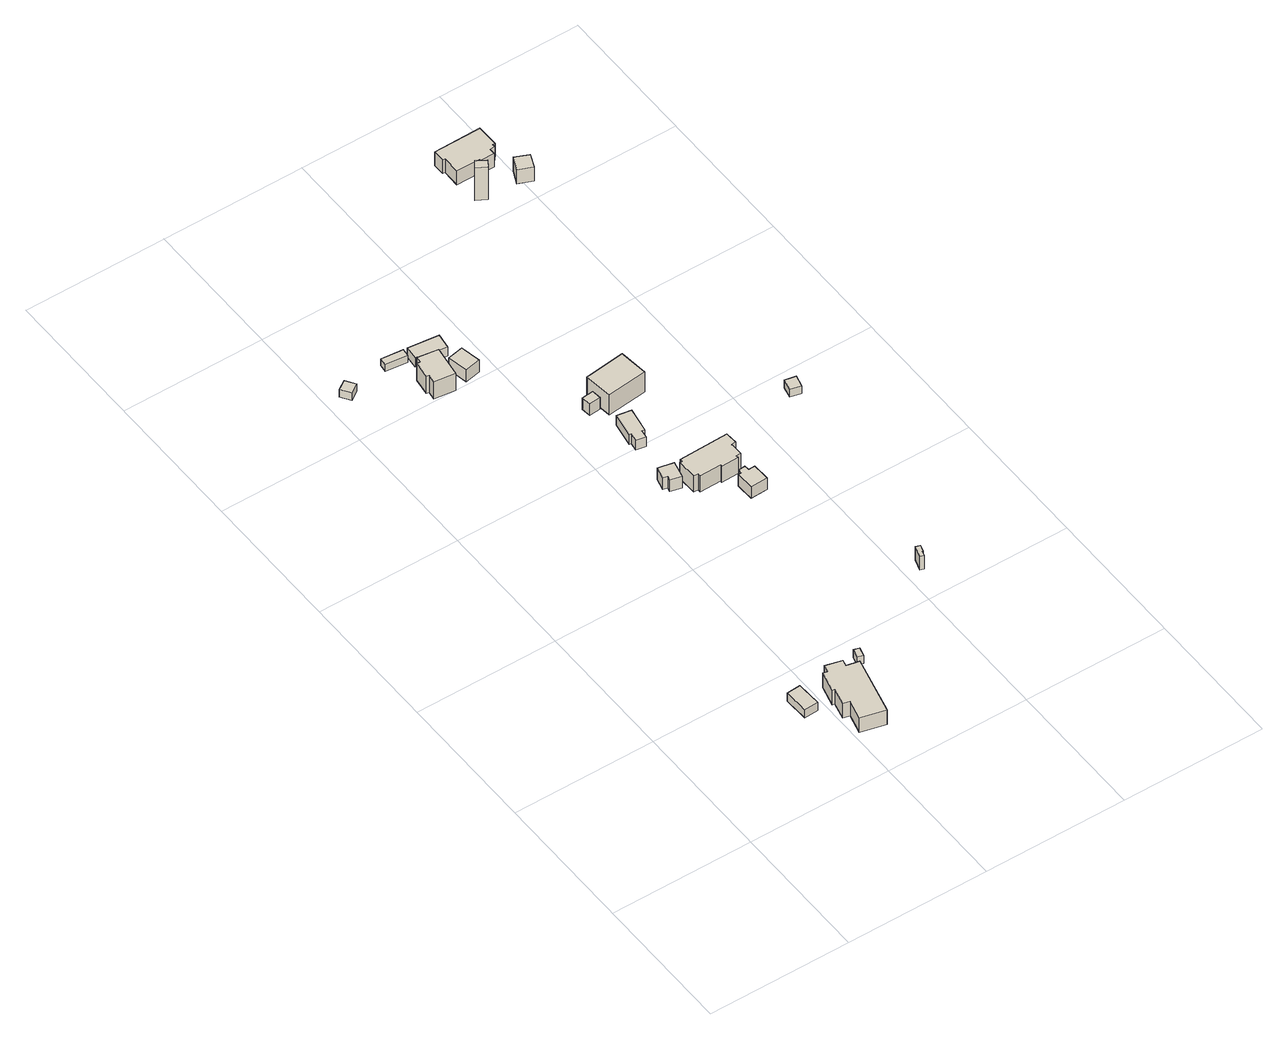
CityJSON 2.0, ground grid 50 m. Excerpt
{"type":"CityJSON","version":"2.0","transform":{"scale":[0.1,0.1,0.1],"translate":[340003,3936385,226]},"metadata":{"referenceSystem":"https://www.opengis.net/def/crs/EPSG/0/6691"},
"CityObjects":{
"building1":{"type":"Building","attributes":{"usage":"422","measuredHeight":4,"storeysAboveGround":1,"BuildingIDAttribute.prefecture":"14","BuildingIDAttribute.city":"14151","BuildingDetailAttribute.totalFloorArea":50.18,"BuildingDetailAttribute.buildingFootprintArea":50.18,"BuildingDetailAttribute.buildingStructureType":"610","BuildingDetailAttribute.buildingStructureOrgType":"2","BuildingDetailAttribute.orgUsage":"137","BuildingDetailAttribute.surveyYear":2015,"BuildingLandSlideRiskAttribute.description":"1","BuildingLandSlideRiskAttribute.areaType":"1"},"geometry":[{"type":"Solid","lod":"1","boundaries":[[[[0,1,2,3]],[[2,4,5,3]],[[1,6,4,2]],[[0,7,6,1]],[[3,5,7,0]],[[4,6,7,5]]]]}]},
"building2":{"type":"Building","attributes":{"usage":"422","measuredHeight":10.1,"storeysAboveGround":2,"BuildingIDAttribute.prefecture":"14","BuildingIDAttribute.city":"14151","BuildingDetailAttribute.totalFloorArea":403.33,"BuildingDetailAttribute.buildingFootprintArea":201.67,"BuildingDetailAttribute.buildingStructureType":"601","BuildingDetailAttribute.buildingStructureOrgType":"1","BuildingDetailAttribute.orgUsage":"137","BuildingDetailAttribute.surveyYear":2015,"BuildingLandSlideRiskAttribute.description":"1","BuildingLandSlideRiskAttribute.areaType":"1"},"geometry":[{"type":"Solid","lod":"1","boundaries":[[[[8,9,10,11,12,13,14,15,16,17,18,19]],[[18,20,21,19]],[[17,22,20,18]],[[16,23,22,17]],[[15,24,23,16]],[[14,25,24,15]],[[13,26,25,14]],[[12,27,26,13]],[[11,28,27,12]],[[10,29,28,11]],[[9,30,29,10]],[[8,31,30,9]],[[19,21,31,8]],[[20,22,23,24,25,26,27,28,29,30,31,21]]]]}]},
"building3":{"type":"Building","attributes":{"measuredHeight":5.4,"BuildingIDAttribute.prefecture":"14","BuildingIDAttribute.city":"14151","BuildingDetailAttribute.surveyYear":2015,"BuildingLandSlideRiskAttribute.description":"1","BuildingLandSlideRiskAttribute.areaType":"1"},"geometry":[{"type":"Solid","lod":"1","boundaries":[[[[32,33,34,35]],[[34,36,37,35]],[[33,38,36,34]],[[32,39,38,33]],[[35,37,39,32]],[[36,38,39,37]]]]}]},
"building4":{"type":"Building","attributes":{"measuredHeight":3.7,"BuildingIDAttribute.prefecture":"14","BuildingIDAttribute.city":"14151","BuildingDetailAttribute.surveyYear":2015,"BuildingLandSlideRiskAttribute.description":"1","BuildingLandSlideRiskAttribute.areaType":"2"},"geometry":[{"type":"Solid","lod":"1","boundaries":[[[[40,41,42,43]],[[42,44,45,43]],[[41,46,44,42]],[[40,47,46,41]],[[43,45,47,40]],[[44,46,47,45]]]]}]},
"building5":{"type":"Building","attributes":{"usage":"411","storeysAboveGround":2,"BuildingIDAttribute.prefecture":"14","BuildingIDAttribute.city":"14151","BuildingDetailAttribute.totalFloorArea":38.98,"BuildingDetailAttribute.buildingFootprintArea":19.49,"BuildingDetailAttribute.buildingStructureType":"601","BuildingDetailAttribute.buildingStructureOrgType":"1","BuildingDetailAttribute.orgUsage":"10","BuildingDetailAttribute.surveyYear":2015,"BuildingLandSlideRiskAttribute.description":"1","BuildingLandSlideRiskAttribute.areaType":"2"},"geometry":[{"type":"Solid","lod":"1","boundaries":[[[[48,49,50,51]],[[50,52,53,51]],[[49,54,52,50]],[[48,55,54,49]],[[51,53,55,48]],[[52,54,55,53]]]]}]},
"building6":{"type":"Building","attributes":{"usage":"411","measuredHeight":8,"storeysAboveGround":1,"BuildingIDAttribute.prefecture":"14","BuildingIDAttribute.city":"14151","BuildingDetailAttribute.totalFloorArea":73.03,"BuildingDetailAttribute.buildingFootprintArea":73.03,"BuildingDetailAttribute.buildingStructureType":"601","BuildingDetailAttribute.buildingStructureOrgType":"1","BuildingDetailAttribute.orgUsage":"10","BuildingDetailAttribute.surveyYear":2015,"BuildingLandSlideRiskAttribute.description":"1","BuildingLandSlideRiskAttribute.areaType":"1"},"geometry":[{"type":"Solid","lod":"1","boundaries":[[[[56,57,58,59,60,61,62,63]],[[62,64,65,63]],[[61,66,64,62]],[[60,67,66,61]],[[59,68,67,60]],[[58,69,68,59]],[[57,70,69,58]],[[56,71,70,57]],[[63,65,71,56]],[[64,66,67,68,69,70,71,65]]]]}]},
"building7":{"type":"Building","attributes":{"usage":"411","measuredHeight":5.2,"storeysAboveGround":1,"BuildingIDAttribute.prefecture":"14","BuildingIDAttribute.city":"14151","BuildingDetailAttribute.totalFloorArea":25.04,"BuildingDetailAttribute.buildingFootprintArea":25.04,"BuildingDetailAttribute.buildingStructureType":"601","BuildingDetailAttribute.buildingStructureOrgType":"1","BuildingDetailAttribute.orgUsage":"10","BuildingDetailAttribute.surveyYear":2015,"BuildingLandSlideRiskAttribute.description":"1","BuildingLandSlideRiskAttribute.areaType":"1"},"geometry":[{"type":"Solid","lod":"1","boundaries":[[[[72,73,74,75,76,77]],[[76,78,79,77]],[[75,80,78,76]],[[74,81,80,75]],[[73,82,81,74]],[[72,83,82,73]],[[77,79,83,72]],[[78,80,81,82,83,79]]]]}]},
"building8":{"type":"Building","attributes":{"usage":"411","measuredHeight":5.6,"storeysAboveGround":2,"BuildingIDAttribute.prefecture":"14","BuildingIDAttribute.city":"14151","BuildingDetailAttribute.totalFloorArea":102.73,"BuildingDetailAttribute.buildingFootprintArea":51.37,"BuildingDetailAttribute.buildingStructureType":"601","BuildingDetailAttribute.buildingStructureOrgType":"1","BuildingDetailAttribute.orgUsage":"10","BuildingDetailAttribute.surveyYear":2015,"BuildingLandSlideRiskAttribute.description":"1","BuildingLandSlideRiskAttribute.areaType":"2"},"geometry":[{"type":"Solid","lod":"1","boundaries":[[[[84,85,86,87,88,89,90,91]],[[90,92,93,91]],[[89,94,92,90]],[[88,95,94,89]],[[87,96,95,88]],[[86,97,96,87]],[[85,98,97,86]],[[84,99,98,85]],[[91,93,99,84]],[[92,94,95,96,97,98,99,93]]]]}]},
"building9":{"type":"Building","attributes":{"usage":"411","measuredHeight":5.6,"storeysAboveGround":1,"BuildingIDAttribute.prefecture":"14","BuildingIDAttribute.city":"14151","BuildingDetailAttribute.totalFloorArea":33.99,"BuildingDetailAttribute.buildingFootprintArea":33.99,"BuildingDetailAttribute.buildingStructureType":"601","BuildingDetailAttribute.buildingStructureOrgType":"1","BuildingDetailAttribute.orgUsage":"10","BuildingDetailAttribute.surveyYear":2015,"BuildingLandSlideRiskAttribute.description":"1","BuildingLandSlideRiskAttribute.areaType":"1"},"geometry":[{"type":"Solid","lod":"1","boundaries":[[[[100,101,102,103]],[[102,104,105,103]],[[101,106,104,102]],[[100,107,106,101]],[[103,105,107,100]],[[104,106,107,105]]]]}]},
"building10":{"type":"Building","attributes":{"usage":"411","measuredHeight":5.2,"storeysAboveGround":1,"BuildingIDAttribute.prefecture":"14","BuildingIDAttribute.city":"14151","BuildingDetailAttribute.totalFloorArea":107.91,"BuildingDetailAttribute.buildingFootprintArea":107.91,"BuildingDetailAttribute.buildingStructureType":"601","BuildingDetailAttribute.buildingStructureOrgType":"1","BuildingDetailAttribute.orgUsage":"10","BuildingDetailAttribute.surveyYear":2015,"BuildingLandSlideRiskAttribute.description":"1","BuildingLandSlideRiskAttribute.areaType":"1"},"geometry":[{"type":"Solid","lod":"1","boundaries":[[[[108,109,110,111,112,113,114,115]],[[114,116,117,115]],[[113,118,116,114]],[[112,119,118,113]],[[111,120,119,112]],[[110,121,120,111]],[[109,122,121,110]],[[108,123,122,109]],[[115,117,123,108]],[[116,118,119,120,121,122,123,117]]]]}]},
"building11":{"type":"Building","attributes":{"measuredHeight":5.2,"BuildingIDAttribute.prefecture":"14","BuildingIDAttribute.city":"14151","BuildingDetailAttribute.surveyYear":2015,"BuildingLandSlideRiskAttribute.description":"1","BuildingLandSlideRiskAttribute.areaType":"1"},"geometry":[{"type":"Solid","lod":"1","boundaries":[[[[124,125,126,127]],[[126,128,129,127]],[[125,130,128,126]],[[124,131,130,125]],[[127,129,131,124]],[[128,130,131,129]]]]}]},
"building12":{"type":"Building","attributes":{"usage":"411","measuredHeight":8.2,"storeysAboveGround":2,"BuildingIDAttribute.prefecture":"14","BuildingIDAttribute.city":"14151","BuildingDetailAttribute.totalFloorArea":221.27,"BuildingDetailAttribute.buildingFootprintArea":110.63,"BuildingDetailAttribute.buildingStructureType":"601","BuildingDetailAttribute.buildingStructureOrgType":"1","BuildingDetailAttribute.orgUsage":"10","BuildingDetailAttribute.surveyYear":2015,"BuildingLandSlideRiskAttribute.description":"1","BuildingLandSlideRiskAttribute.areaType":"1"},"geometry":[{"type":"Solid","lod":"1","boundaries":[[[[132,133,134,135,136,137,138,139,140,141,142,143,144,145]],[[144,146,147,145]],[[143,148,146,144]],[[142,149,148,143]],[[141,150,149,142]],[[140,151,150,141]],[[139,152,151,140]],[[138,153,152,139]],[[137,154,153,138]],[[136,155,154,137]],[[135,156,155,136]],[[134,157,156,135]],[[133,158,157,134]],[[132,159,158,133]],[[145,147,159,132]],[[146,148,149,150,151,152,153,154,155,156,157,158,159,147]]]]}]},
"building13":{"type":"Building","attributes":{"usage":"411","measuredHeight":5.2,"storeysAboveGround":1,"BuildingIDAttribute.prefecture":"14","BuildingIDAttribute.city":"14151","BuildingDetailAttribute.totalFloorArea":32.67,"BuildingDetailAttribute.buildingFootprintArea":32.67,"BuildingDetailAttribute.buildingStructureType":"601","BuildingDetailAttribute.buildingStructureOrgType":"1","BuildingDetailAttribute.orgUsage":"10","BuildingDetailAttribute.surveyYear":2015,"BuildingLandSlideRiskAttribute.description":"1","BuildingLandSlideRiskAttribute.areaType":"1"},"geometry":[{"type":"Solid","lod":"1","boundaries":[[[[160,161,162,163,164,165,166,167]],[[166,168,169,167]],[[165,170,168,166]],[[164,171,170,165]],[[163,172,171,164]],[[162,173,172,163]],[[161,174,173,162]],[[160,175,174,161]],[[167,169,175,160]],[[168,170,171,172,173,174,175,169]]]]}]},
"building14":{"type":"Building","attributes":{"usage":"411","measuredHeight":10.8,"storeysAboveGround":2,"BuildingIDAttribute.prefecture":"14","BuildingIDAttribute.city":"14151","BuildingDetailAttribute.totalFloorArea":277.64,"BuildingDetailAttribute.buildingFootprintArea":138.82,"BuildingDetailAttribute.buildingStructureType":"610","BuildingDetailAttribute.buildingStructureOrgType":"2","BuildingDetailAttribute.orgUsage":"10","BuildingDetailAttribute.surveyYear":2015,"BuildingLandSlideRiskAttribute.description":"1","BuildingLandSlideRiskAttribute.areaType":"1"},"geometry":[{"type":"Solid","lod":"1","boundaries":[[[[176,177,178,179]],[[178,180,181,179]],[[177,182,180,178]],[[176,183,182,177]],[[179,181,183,176]],[[180,182,183,181]]]]}]},
"building15":{"type":"Building","attributes":{"measuredHeight":6.8,"BuildingIDAttribute.prefecture":"14","BuildingIDAttribute.city":"14151","BuildingDetailAttribute.surveyYear":2015,"BuildingLandSlideRiskAttribute.description":"1","BuildingLandSlideRiskAttribute.areaType":"1"},"geometry":[{"type":"Solid","lod":"1","boundaries":[[[[184,185,186,187,188,189]],[[188,190,191,189]],[[187,192,190,188]],[[186,193,192,187]],[[185,194,193,186]],[[184,195,194,185]],[[189,191,195,184]],[[190,192,193,194,195,191]]]]}]},
"building16":{"type":"Building","attributes":{"measuredHeight":3.5,"BuildingIDAttribute.prefecture":"14","BuildingIDAttribute.city":"14151","BuildingDetailAttribute.surveyYear":2015,"BuildingLandSlideRiskAttribute.description":"1","BuildingLandSlideRiskAttribute.areaType":"1"},"geometry":[{"type":"Solid","lod":"1","boundaries":[[[[196,197,198,199]],[[198,200,201,199]],[[197,202,200,198]],[[196,203,202,197]],[[199,201,203,196]],[[200,202,203,201]]]]}]},
"building17":{"type":"Building","attributes":{"measuredHeight":15.4,"BuildingIDAttribute.prefecture":"14","BuildingIDAttribute.city":"14151","BuildingDetailAttribute.surveyYear":2015,"BuildingLandSlideRiskAttribute.description":"1","BuildingLandSlideRiskAttribute.areaType":"1"},"geometry":[{"type":"Solid","lod":"1","boundaries":[[[[204,205,206,207]],[[206,208,209,207]],[[205,210,208,206]],[[204,211,210,205]],[[207,209,211,204]],[[208,210,211,209]]]]}]},
"building18":{"type":"Building","attributes":{"usage":"411","measuredHeight":8.7,"storeysAboveGround":2,"BuildingIDAttribute.prefecture":"14","BuildingIDAttribute.city":"14151","BuildingDetailAttribute.totalFloorArea":225.95,"BuildingDetailAttribute.buildingFootprintArea":112.97,"BuildingDetailAttribute.buildingStructureType":"601","BuildingDetailAttribute.buildingStructureOrgType":"1","BuildingDetailAttribute.orgUsage":"10","BuildingDetailAttribute.surveyYear":2015,"BuildingLandSlideRiskAttribute.description":"1","BuildingLandSlideRiskAttribute.areaType":"1"},"geometry":[{"type":"Solid","lod":"1","boundaries":[[[[212,213,214,215,216,217,218,219,220,221,222,223]],[[222,224,225,223]],[[221,226,224,222]],[[220,227,226,221]],[[219,228,227,220]],[[218,229,228,219]],[[217,230,229,218]],[[216,231,230,217]],[[215,232,231,216]],[[214,233,232,215]],[[213,234,233,214]],[[212,235,234,213]],[[223,225,235,212]],[[224,226,227,228,229,230,231,232,233,234,235,225]]]]}]},
"building19":{"type":"Building","attributes":{"usage":"411","measuredHeight":10.1,"storeysAboveGround":2,"BuildingIDAttribute.prefecture":"14","BuildingIDAttribute.city":"14151","BuildingDetailAttribute.totalFloorArea":37.97,"BuildingDetailAttribute.buildingFootprintArea":18.98,"BuildingDetailAttribute.buildingStructureType":"601","BuildingDetailAttribute.buildingStructureOrgType":"1","BuildingDetailAttribute.orgUsage":"10","BuildingDetailAttribute.surveyYear":2015,"BuildingLandSlideRiskAttribute.description":"1","BuildingLandSlideRiskAttribute.areaType":"1"},"geometry":[{"type":"Solid","lod":"1","boundaries":[[[[236,237,238,239]],[[238,240,241,239]],[[237,242,240,238]],[[236,243,242,237]],[[239,241,243,236]],[[240,242,243,241]]]]}]}
},
"vertices":[
[311,160,212],[307,246,212],[356,249,212],[360,163,212],[356,249,247],[360,163,247],[307,246,247],[311,160,247],
[415,28,200],[432,98,200],[408,104,200],[422,164,200],[414,166,200],[432,240,200],[447,236,200],[453,261,200],[510,247,200],[505,225,200],[549,215,200],[500,7,200],[549,215,263],[500,7,263],[505,225,263],[510,247,263],[453,261,263],[447,236,263],[432,240,263],[414,166,263],[422,164,263],[408,104,263],[432,98,263],[415,28,263],
[566,252,204],[573,284,204],[593,279,204],[585,247,204],[593,279,238],[585,247,238],[573,284,238],[566,252,238],
[5,2109,94],[37,2130,94],[60,2097,94],[28,2075,94],[60,2097,128],[28,2075,128],[37,2130,128],[5,2109,128],
[189,2133,71],[191,2160,71],[267,2152,71],[264,2125,71],[267,2152,101],[264,2125,101],[191,2160,101],[189,2133,101],
[255,1979,45],[259,2008,45],[250,2010,45],[258,2070,45],[268,2068,45],[271,2089,45],[343,2079,45],[328,1970,45],[343,2079,119],[328,1970,119],[271,2089,119],[268,2068,119],[258,2070,119],[250,2010,119],[259,2008,119],[255,1979,119],
[567,1213,118],[570,1228,118],[555,1232,118],[565,1275,118],[619,1263,118],[606,1204,118],[619,1263,168],[606,1204,168],[565,1275,168],[555,1232,168],[570,1228,168],[567,1213,168],
[341,2088,64],[340,2081,64],[281,2089,64],[282,2101,64],[274,2102,64],[279,2149,64],[386,2137,64],[379,2083,64],[386,2137,103],[379,2083,103],[279,2149,103],[274,2102,103],[282,2101,103],[281,2089,103],[340,2081,103],[341,2088,103],
[373,1980,46],[359,2050,46],[414,2061,46],[428,1990,46],[414,2061,97],[428,1990,97],[359,2050,97],[373,1980,97],
[580,1505,144],[630,1497,144],[616,1409,144],[606,1410,144],[602,1383,144],[568,1389,144],[573,1418,144],[566,1419,144],[573,1418,185],[566,1419,185],[568,1389,185],[602,1383,185],[606,1410,185],[616,1409,185],[630,1497,185],[580,1505,185],
[545,1591,132],[542,1624,132],[582,1628,132],[585,1595,132],[582,1628,182],[585,1595,182],[542,1624,182],[545,1591,182],
[767,1146,131],[707,1145,131],[707,1151,131],[633,1149,131],[633,1160,131],[617,1160,131],[615,1229,131],[623,1229,131],[623,1239,131],[796,1244,131],[798,1201,131],[783,1200,131],[784,1155,131],[767,1155,131],[784,1155,200],[767,1155,200],[783,1200,200],[798,1201,200],[796,1244,200],[623,1239,200],[623,1229,200],[615,1229,200],[617,1160,200],[633,1160,200],[633,1149,200],[707,1151,200],[707,1145,200],[767,1146,200],
[746,1050,121],[744,1113,121],[756,1113,121],[756,1128,121],[780,1129,121],[781,1112,121],[804,1113,121],[806,1052,121],[804,1113,170],[806,1052,170],[781,1112,170],[780,1129,170],[756,1128,170],[756,1113,170],[744,1113,170],[746,1050,170],
[598,1565,125],[586,1663,125],[725,1680,125],[737,1581,125],[725,1680,211],[737,1581,211],[586,1663,211],[598,1565,211],
[1002,571,113],[1017,566,113],[1010,543,113],[1008,543,113],[1003,526,113],[989,530,113],[1003,526,171],[989,530,171],[1008,543,171],[1010,543,171],[1017,566,171],[1002,571,171],
[1041,1269,186],[1050,1309,186],[1088,1301,186],[1078,1260,186],[1088,1301,220],[1078,1260,220],[1050,1309,220],[1041,1269,220],
[824,2573,38],[840,2597,38],[873,2576,38],[858,2552,38],[873,2576,178],[858,2552,178],[840,2597,178],[824,2573,178],
[968,2684,35],[968,2673,35],[950,2673,35],[950,2652,35],[902,2652,35],[902,2657,35],[819,2657,35],[819,2718,35],[811,2718,35],[810,2759,35],[975,2760,35],[976,2684,35],[975,2760,94],[976,2684,94],[810,2759,94],[811,2718,94],[819,2718,94],[819,2657,94],[902,2657,94],[902,2652,94],[950,2652,94],[950,2673,94],[968,2673,94],[968,2684,94],
[981,2581,6],[1003,2629,6],[1050,2608,6],[1030,2560,6],[1050,2608,66],[1030,2560,66],[1003,2629,66],[981,2581,66]
]}
